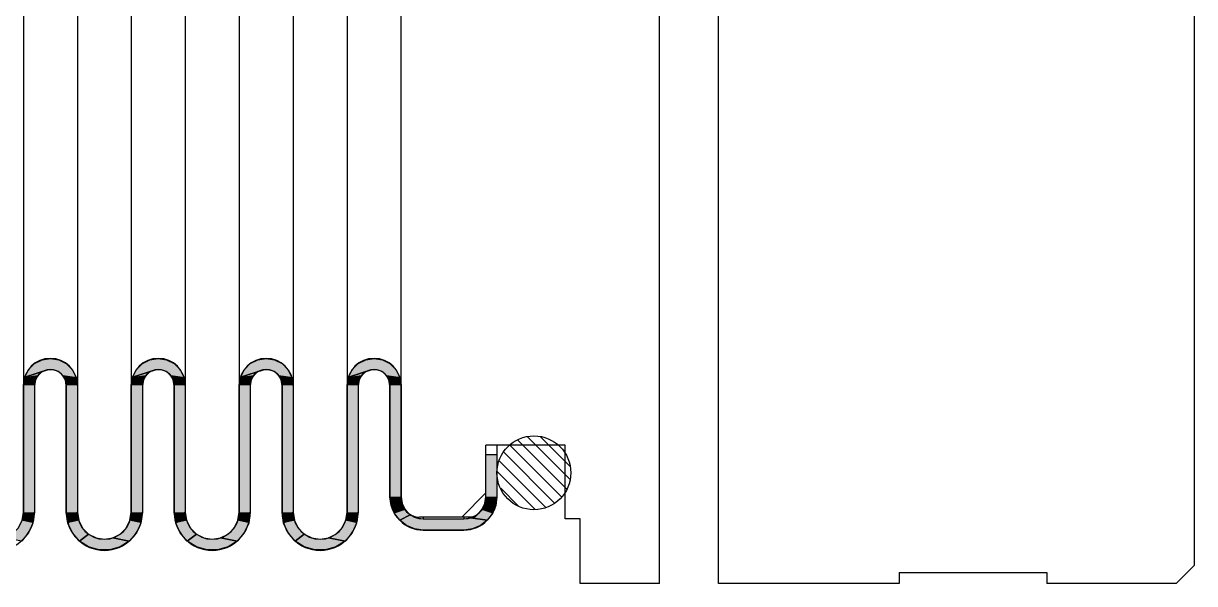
# Model space of a CAD drawing. Header units: millimetres. Extents: x -29 to 3384, y -388 to 1226.
# Drawn here: x 184 to 215.73, y 54.51 to 69.68 of the extents above; entities that cross this region are included whole.
import ezdxf

# ---------------------------------------------------------------- set-up
doc = ezdxf.new("R2010")
doc.units = ezdxf.units.MM

# ---------------------------------------------------------------- blocks, each defined once
blk = doc.blocks.new('*U35')
at = {"color": 2, "linetype": 'Continuous', "extrusion": (0, 0, -1)}
for points in [[(-131.972, 180.432), (-134.014, 180.109), (-131.649, 180.109)], [(-132.38, 180.64), (-133.69, 180.432), (-131.972, 180.432)], [(-133.69, 180.432), (-134.014, 180.109), (-131.972, 180.432)], [(-132.831, 180.711), (-133.283, 180.64), (-132.38, 180.64)], [(-133.283, 180.64), (-133.69, 180.432), (-132.38, 180.64)], [(-131.649, 180.109), (-132.682, 180.098), (-131.441, 179.701)], [(-134.014, 180.109), (-132.682, 180.098), (-131.649, 180.109)], [(-134.014, 180.109), (-132.981, 180.098), (-132.682, 180.098)], [(-134.014, 180.109), (-134.221, 179.701), (-132.981, 180.098)], [(-132.981, 180.098), (-134.221, 179.701), (-133.262, 179.996)], [(-133.262, 179.996), (-134.221, 179.701), (-133.491, 179.804)], [(-133.491, 179.804), (-134.221, 179.701), (-133.641, 179.544)], [(-134.221, 179.701), (-134.293, 179.25), (-133.641, 179.544)], [(-133.641, 179.544), (-134.293, 179.25), (-133.693, 179.25)], [(-133.693, 179.25), (-134.293, 172.373), (-133.693, 172.373)], [(-134.293, 179.25), (-134.293, 172.373), (-133.693, 179.25)], [(-134.293, 172.373), (-133.776, 171.792), (-133.693, 172.373)]]:
    blk.add_solid(points, dxfattribs=at)
blk = doc.blocks.new('*U36')
at = {"color": 2, "linetype": 'Continuous', "extrusion": (0, 0, -1)}
for points in [[(-137.818, 180.432), (-139.86, 180.109), (-137.495, 180.109)], [(-138.226, 180.64), (-139.537, 180.432), (-137.818, 180.432)], [(-139.537, 180.432), (-139.86, 180.109), (-137.818, 180.432)], [(-138.677, 180.711), (-139.129, 180.64), (-138.226, 180.64)], [(-139.129, 180.64), (-139.537, 180.432), (-138.226, 180.64)], [(-137.495, 180.109), (-138.528, 180.098), (-137.287, 179.701)], [(-139.86, 180.109), (-138.528, 180.098), (-137.495, 180.109)], [(-139.86, 180.109), (-138.827, 180.098), (-138.528, 180.098)], [(-139.86, 180.109), (-140.067, 179.701), (-138.827, 180.098)], [(-138.827, 180.098), (-140.067, 179.701), (-139.108, 179.996)], [(-139.108, 179.996), (-140.067, 179.701), (-139.337, 179.804)], [(-139.337, 179.804), (-140.067, 179.701), (-139.487, 179.544)], [(-140.067, 179.701), (-140.139, 179.25), (-139.487, 179.544)], [(-139.487, 179.544), (-140.139, 179.25), (-139.539, 179.25)], [(-139.539, 179.25), (-140.139, 172.373), (-139.539, 172.373)], [(-140.139, 179.25), (-140.139, 172.373), (-139.539, 179.25)], [(-140.139, 172.373), (-139.623, 171.792), (-139.539, 172.373)]]:
    blk.add_solid(points, dxfattribs=at)
blk = doc.blocks.new('*U37')
at = {"color": 2, "linetype": 'Continuous', "extrusion": (0, 0, -1)}
for points in [[(-143.665, 180.432), (-145.706, 180.109), (-143.341, 180.109)], [(-144.072, 180.64), (-145.383, 180.432), (-143.665, 180.432)], [(-145.383, 180.432), (-145.706, 180.109), (-143.665, 180.432)], [(-144.524, 180.711), (-144.975, 180.64), (-144.072, 180.64)], [(-144.975, 180.64), (-145.383, 180.432), (-144.072, 180.64)], [(-143.341, 180.109), (-144.374, 180.098), (-143.134, 179.701)], [(-145.706, 180.109), (-144.374, 180.098), (-143.341, 180.109)], [(-145.706, 180.109), (-144.673, 180.098), (-144.374, 180.098)], [(-145.706, 180.109), (-145.914, 179.701), (-144.673, 180.098)], [(-144.673, 180.098), (-145.914, 179.701), (-144.954, 179.996)], [(-144.954, 179.996), (-145.914, 179.701), (-145.184, 179.804)], [(-145.184, 179.804), (-145.914, 179.701), (-145.333, 179.544)], [(-145.914, 179.701), (-145.985, 179.25), (-145.333, 179.544)], [(-145.333, 179.544), (-145.985, 179.25), (-145.385, 179.25)], [(-145.385, 179.25), (-145.985, 172.373), (-145.385, 172.373)], [(-145.985, 179.25), (-145.985, 172.373), (-145.385, 179.25)], [(-145.985, 172.373), (-145.469, 171.792), (-145.385, 172.373)]]:
    blk.add_solid(points, dxfattribs=at)
blk = doc.blocks.new('*U38')
at = {"color": 2, "linetype": 'Continuous', "extrusion": (0, 0, -1)}
for points in [[(-149.511, 180.432), (-151.552, 180.109), (-149.187, 180.109)], [(-149.918, 180.64), (-151.229, 180.432), (-149.511, 180.432)], [(-151.229, 180.432), (-151.552, 180.109), (-149.511, 180.432)], [(-150.37, 180.711), (-150.821, 180.64), (-149.918, 180.64)], [(-150.821, 180.64), (-151.229, 180.432), (-149.918, 180.64)], [(-149.187, 180.109), (-150.22, 180.098), (-148.98, 179.701)], [(-151.552, 180.109), (-150.22, 180.098), (-149.187, 180.109)], [(-151.552, 180.109), (-150.519, 180.098), (-150.22, 180.098)], [(-151.552, 180.109), (-151.76, 179.701), (-150.519, 180.098)], [(-150.519, 180.098), (-151.76, 179.701), (-150.801, 179.996)], [(-150.801, 179.996), (-151.76, 179.701), (-151.03, 179.804)], [(-151.03, 179.804), (-151.76, 179.701), (-151.179, 179.544)], [(-151.76, 179.701), (-151.831, 179.25), (-151.179, 179.544)], [(-151.179, 179.544), (-151.831, 179.25), (-151.231, 179.25)], [(-151.231, 179.25), (-151.831, 173.211), (-151.231, 173.211)], [(-151.831, 179.25), (-151.831, 173.211), (-151.231, 179.25)], [(-151.831, 173.211), (-151.293, 172.745), (-151.231, 173.211)]]:
    blk.add_solid(points, dxfattribs=at)
blk = doc.blocks.new('*U42')
at = {"color": 2, "linetype": 'Continuous', "extrusion": (0, 0, -1)}
for points in [[(-131.441, 179.701), (-132.022, 179.544), (-131.37, 179.25)], [(-132.682, 180.098), (-132.401, 179.996), (-131.441, 179.701)], [(-132.401, 179.996), (-132.171, 179.804), (-131.441, 179.701)], [(-132.171, 179.804), (-132.022, 179.544), (-131.441, 179.701)], [(-132.022, 179.544), (-131.97, 179.25), (-131.37, 179.25)], [(-131.37, 179.25), (-131.97, 172.373), (-131.37, 172.373)], [(-131.97, 179.25), (-131.97, 172.373), (-131.37, 179.25)], [(-131.37, 172.373), (-131.886, 171.792), (-131.298, 171.921)], [(-131.97, 172.373), (-131.886, 171.792), (-131.37, 172.373)], [(-131.091, 171.514), (-131.643, 171.258), (-130.767, 171.19)], [(-131.298, 171.921), (-131.886, 171.792), (-131.091, 171.514)], [(-131.886, 171.792), (-131.643, 171.258), (-131.091, 171.514)], [(-130.767, 171.19), (-131.258, 170.815), (-130.36, 170.983)], [(-131.643, 171.258), (-131.258, 170.815), (-130.767, 171.19)]]:
    blk.add_solid(points, dxfattribs=at)
blk = doc.blocks.new('*U43')
at = {"color": 2, "linetype": 'Continuous', "extrusion": (0, 0, -1)}
for points in [[(-137.287, 179.701), (-137.868, 179.544), (-137.216, 179.25)], [(-138.528, 180.098), (-138.247, 179.996), (-137.287, 179.701)], [(-138.247, 179.996), (-138.018, 179.804), (-137.287, 179.701)], [(-138.018, 179.804), (-137.868, 179.544), (-137.287, 179.701)], [(-137.868, 179.544), (-137.816, 179.25), (-137.216, 179.25)], [(-137.216, 179.25), (-137.816, 172.373), (-137.216, 172.373)], [(-137.816, 179.25), (-137.816, 172.373), (-137.216, 179.25)], [(-137.216, 172.373), (-137.732, 171.792), (-137.144, 171.921)], [(-137.816, 172.373), (-137.732, 171.792), (-137.216, 172.373)], [(-136.937, 171.514), (-137.489, 171.258), (-136.613, 171.19)], [(-137.144, 171.921), (-137.732, 171.792), (-136.937, 171.514)], [(-137.732, 171.792), (-137.489, 171.258), (-136.937, 171.514)], [(-136.613, 171.19), (-137.104, 170.815), (-136.206, 170.983)], [(-137.489, 171.258), (-137.104, 170.815), (-136.613, 171.19)]]:
    blk.add_solid(points, dxfattribs=at)
blk = doc.blocks.new('*U44')
at = {"color": 2, "linetype": 'Continuous', "extrusion": (0, 0, -1)}
for points in [[(-143.134, 179.701), (-143.714, 179.544), (-143.062, 179.25)], [(-144.374, 180.098), (-144.093, 179.996), (-143.134, 179.701)], [(-144.093, 179.996), (-143.864, 179.804), (-143.134, 179.701)], [(-143.864, 179.804), (-143.714, 179.544), (-143.134, 179.701)], [(-143.714, 179.544), (-143.662, 179.25), (-143.062, 179.25)], [(-143.062, 179.25), (-143.662, 172.373), (-143.062, 172.373)], [(-143.662, 179.25), (-143.662, 172.373), (-143.062, 179.25)], [(-143.062, 172.373), (-143.579, 171.792), (-142.991, 171.921)], [(-143.662, 172.373), (-143.579, 171.792), (-143.062, 172.373)], [(-142.783, 171.514), (-143.335, 171.258), (-142.46, 171.19)], [(-142.991, 171.921), (-143.579, 171.792), (-142.783, 171.514)], [(-143.579, 171.792), (-143.335, 171.258), (-142.783, 171.514)], [(-142.46, 171.19), (-142.951, 170.815), (-142.052, 170.983)], [(-143.335, 171.258), (-142.951, 170.815), (-142.46, 171.19)]]:
    blk.add_solid(points, dxfattribs=at)
blk = doc.blocks.new('*U45')
at = {"color": 2, "linetype": 'Continuous', "extrusion": (0, 0, -1)}
for points in [[(-148.98, 179.701), (-149.56, 179.544), (-148.908, 179.25)], [(-150.22, 180.098), (-149.939, 179.996), (-148.98, 179.701)], [(-149.939, 179.996), (-149.71, 179.804), (-148.98, 179.701)], [(-149.71, 179.804), (-149.56, 179.544), (-148.98, 179.701)], [(-149.56, 179.544), (-149.508, 179.25), (-148.908, 179.25)], [(-148.908, 179.25), (-149.508, 172.373), (-148.908, 172.373)], [(-149.508, 179.25), (-149.508, 172.373), (-148.908, 179.25)], [(-148.908, 172.373), (-149.425, 171.792), (-148.837, 171.921)], [(-149.508, 172.373), (-149.425, 171.792), (-148.908, 172.373)], [(-148.629, 171.514), (-149.181, 171.258), (-148.306, 171.19)], [(-148.837, 171.921), (-149.425, 171.792), (-148.629, 171.514)], [(-149.425, 171.792), (-149.181, 171.258), (-148.629, 171.514)], [(-148.306, 171.19), (-148.797, 170.815), (-147.898, 170.983)], [(-149.181, 171.258), (-148.797, 170.815), (-148.306, 171.19)]]:
    blk.add_solid(points, dxfattribs=at)
blk = doc.blocks.new('*U47')
at = {"color": 2, "linetype": 'Continuous', "extrusion": (0, 0, -1)}
for points in [[(-157.031, 173.211), (-156.431, 175.511), (-157.031, 175.511)], [(-156.431, 175.511), (-157.031, 173.211), (-156.431, 173.211)], [(-156.373, 172.84), (-156.97, 172.745), (-156.202, 172.506)], [(-156.97, 172.745), (-156.79, 172.311), (-156.202, 172.506)], [(-156.431, 173.211), (-156.97, 172.745), (-156.373, 172.84)], [(-157.031, 173.211), (-156.97, 172.745), (-156.431, 173.211)], [(-155.937, 172.24), (-156.504, 171.939), (-155.602, 172.07)], [(-156.202, 172.506), (-156.79, 172.311), (-155.937, 172.24)], [(-156.79, 172.311), (-156.504, 171.939), (-155.937, 172.24)]]:
    blk.add_solid(points, dxfattribs=at)
blk = doc.blocks.new('*U49')
at = {"color": 2, "linetype": 'Continuous', "extrusion": (0, 0, -1)}
for points in [[(-151.831, 173.211), (-151.89, 172.84), (-151.293, 172.745)], [(-151.89, 172.84), (-152.061, 172.506), (-151.293, 172.745)], [(-151.293, 172.745), (-152.061, 172.506), (-151.472, 172.311)], [(-152.061, 172.506), (-152.326, 172.24), (-151.472, 172.311)], [(-151.472, 172.311), (-152.326, 172.24), (-151.759, 171.939)]]:
    blk.add_solid(points, dxfattribs=at)
blk = doc.blocks.new('*U51')
at = {"color": 2, "linetype": 'Continuous', "extrusion": (0, 0, -1)}
for points in [[(-152.326, 172.24), (-152.661, 172.07), (-151.759, 171.939)], [(-152.661, 172.07), (-153.031, 172.011), (-151.759, 171.939)], [(-155.231, 172.011), (-156.504, 171.939), (-151.759, 171.939)], [(-151.759, 171.939), (-153.031, 172.011), (-155.231, 172.011)], [(-155.602, 172.07), (-156.504, 171.939), (-155.231, 172.011)], [(-151.759, 171.939), (-156.131, 171.652), (-152.131, 171.652)], [(-156.504, 171.939), (-156.131, 171.652), (-151.759, 171.939)], [(-152.131, 171.652), (-155.697, 171.473), (-152.565, 171.473)], [(-156.131, 171.652), (-155.697, 171.473), (-152.131, 171.652)], [(-152.565, 171.473), (-155.231, 171.411), (-153.031, 171.411)], [(-155.697, 171.473), (-155.231, 171.411), (-152.565, 171.473)]]:
    blk.add_solid(points, dxfattribs=at)
blk = doc.blocks.new('*U55')
at = {"color": 2, "linetype": 'Continuous', "extrusion": (0, 0, -1)}
for points in [[(-134.293, 172.373), (-134.364, 171.921), (-133.776, 171.792)], [(-134.364, 171.921), (-134.572, 171.514), (-133.776, 171.792)], [(-133.776, 171.792), (-134.572, 171.514), (-134.02, 171.258)], [(-134.572, 171.514), (-134.895, 171.19), (-134.02, 171.258)], [(-134.02, 171.258), (-134.895, 171.19), (-134.404, 170.815)]]:
    blk.add_solid(points, dxfattribs=at)
blk = doc.blocks.new('*U56')
at = {"color": 2, "linetype": 'Continuous', "extrusion": (0, 0, -1)}
for points in [[(-140.139, 172.373), (-140.211, 171.921), (-139.623, 171.792)], [(-140.211, 171.921), (-140.418, 171.514), (-139.623, 171.792)], [(-139.623, 171.792), (-140.418, 171.514), (-139.866, 171.258)], [(-140.418, 171.514), (-140.741, 171.19), (-139.866, 171.258)], [(-139.866, 171.258), (-140.741, 171.19), (-140.251, 170.815)]]:
    blk.add_solid(points, dxfattribs=at)
blk = doc.blocks.new('*U57')
at = {"color": 2, "linetype": 'Continuous', "extrusion": (0, 0, -1)}
for points in [[(-145.985, 172.373), (-146.057, 171.921), (-145.469, 171.792)], [(-146.057, 171.921), (-146.264, 171.514), (-145.469, 171.792)], [(-145.469, 171.792), (-146.264, 171.514), (-145.712, 171.258)], [(-146.264, 171.514), (-146.588, 171.19), (-145.712, 171.258)], [(-145.712, 171.258), (-146.588, 171.19), (-146.097, 170.815)]]:
    blk.add_solid(points, dxfattribs=at)
blk = doc.blocks.new('*U61')
at = {"color": 2, "linetype": 'Continuous', "extrusion": (0, 0, -1)}
for points in [[(-134.895, 171.19), (-135.303, 170.983), (-134.404, 170.815)], [(-135.303, 170.983), (-135.754, 170.911), (-134.404, 170.815)], [(-135.754, 170.911), (-137.104, 170.815), (-134.404, 170.815)], [(-134.404, 170.815), (-136.611, 170.498), (-134.898, 170.498)], [(-137.104, 170.815), (-136.611, 170.498), (-134.404, 170.815)], [(-136.206, 170.983), (-137.104, 170.815), (-135.754, 170.911)], [(-134.898, 170.498), (-136.048, 170.332), (-135.461, 170.332)], [(-136.611, 170.498), (-136.048, 170.332), (-134.898, 170.498)]]:
    blk.add_solid(points, dxfattribs=at)
blk = doc.blocks.new('*U62')
at = {"color": 2, "linetype": 'Continuous', "extrusion": (0, 0, -1)}
for points in [[(-140.741, 171.19), (-141.149, 170.983), (-140.251, 170.815)], [(-141.149, 170.983), (-141.601, 170.911), (-140.251, 170.815)], [(-141.601, 170.911), (-142.951, 170.815), (-140.251, 170.815)], [(-140.251, 170.815), (-142.457, 170.498), (-140.744, 170.498)], [(-142.951, 170.815), (-142.457, 170.498), (-140.251, 170.815)], [(-142.052, 170.983), (-142.951, 170.815), (-141.601, 170.911)], [(-140.744, 170.498), (-141.894, 170.332), (-141.307, 170.332)], [(-142.457, 170.498), (-141.894, 170.332), (-140.744, 170.498)]]:
    blk.add_solid(points, dxfattribs=at)
blk = doc.blocks.new('*U63')
at = {"color": 2, "linetype": 'Continuous', "extrusion": (0, 0, -1)}
for points in [[(-146.588, 171.19), (-146.995, 170.983), (-146.097, 170.815)], [(-146.995, 170.983), (-147.447, 170.911), (-146.097, 170.815)], [(-147.447, 170.911), (-148.797, 170.815), (-146.097, 170.815)], [(-146.097, 170.815), (-148.303, 170.498), (-146.59, 170.498)], [(-148.797, 170.815), (-148.303, 170.498), (-146.097, 170.815)], [(-147.898, 170.983), (-148.797, 170.815), (-147.447, 170.911)], [(-146.59, 170.498), (-147.74, 170.332), (-147.153, 170.332)], [(-148.303, 170.498), (-147.74, 170.332), (-146.59, 170.498)]]:
    blk.add_solid(points, dxfattribs=at)

msp = doc.modelspace()

# ---------------------------------------------------------------- linework, layer by layer
at = {"linetype": 'Continuous'}
for p, q in [((201.22773, 54.50698), (201.22773, 94.50698)), ((202.82773, 54.50698), (202.82773, 94.49097)), ((215.72773, 55.00698), (215.72773, 93.99056)), ((183.99696, 92.57621), (183.99696, 56.43775)), ((185.4585, 92.57621), (185.4585, 56.43775)), ((186.92004, 92.57621), (186.92004, 56.43775)), ((188.38158, 92.57621), (188.38158, 56.43775)), ((189.84312, 92.57621), (189.84312, 56.43775)), ((191.30466, 92.57621), (191.30466, 56.43775)), ((192.76619, 92.57621), (192.76619, 56.43775)), ((194.22773, 56.80698), (194.22773, 92.20698)), ((183.99696, 59.87621), (184.03273, 60.10203)), ((186.92004, 59.87621), (186.95581, 60.10203)), ((189.84312, 59.87621), (189.87888, 60.10203)), ((192.76619, 59.87621), (192.80196, 60.10203)), ((184.29696, 59.87621), (184.29696, 56.43775)), ((185.1585, 59.87621), (185.1585, 56.43775)), ((187.22004, 59.87621), (187.22004, 56.43775)), ((188.08158, 59.87621), (188.08158, 56.43775)), ((190.14312, 59.87621), (190.14312, 56.43775)), ((191.00466, 59.87621), (191.00466, 56.43775)), ((193.06619, 59.87621), (193.06619, 56.43775)), ((193.92773, 59.87621), (193.92773, 56.85698)), ((198.71814, 57.06583), (197.38659, 58.39738)), ((198.80479, 57.33273), (197.65348, 58.48404)), ((198.80403, 57.68705), (198.0078, 58.48327)), ((198.67773, 58.25698), (196.52773, 58.25698)), ((196.52773, 56.60698), (196.52773, 58.25698)), ((196.82773, 58.25698), (196.82773, 56.85698)), ((198.38894, 56.68792), (197.00867, 58.06819)), ((198.57639, 56.85402), (197.17478, 58.25564)), ((198.67773, 56.25698), (198.67773, 58.25698)), ((196.52773, 58.00698), (196.82773, 58.00698)), ((198.15422, 56.56908), (196.88984, 57.83347)), ((197.8587, 56.51105), (196.83181, 57.53794)), ((194.22773, 56.85698), (194.2571, 56.67157)), ((195.87344, 56.30698), (196.52773, 56.96127)), ((197.40885, 56.60735), (196.92811, 57.08809)), ((196.52773, 56.60698), (196.22773, 56.30698)), ((185.4585, 56.43775), (185.49427, 56.21193)), ((188.38158, 56.43775), (188.41735, 56.21193)), ((191.30466, 56.43775), (191.34042, 56.21193)), ((196.22773, 56.30698), (194.72773, 56.30698)), ((194.82773, 56.30698), (194.82773, 56.25698)), ((194.82773, 56.25698), (195.92773, 56.25698)), ((195.92773, 56.30698), (195.92773, 56.25698)), ((195.92773, 56.25698), (196.11314, 56.28634)), ((199.07773, 56.25698), (198.67773, 56.25698)), ((199.07773, 54.50698), (199.07773, 56.25698)), ((194.82773, 55.95698), (195.92773, 55.95698)), ((186.18927, 55.70698), (186.41509, 55.74274)), ((189.11235, 55.70698), (189.33817, 55.74274)), ((192.03543, 55.70698), (192.26125, 55.74274)), ((215.72773, 55.00698), (215.22773, 54.50698)), ((207.72773, 54.80698), (207.72773, 54.50698)), ((207.72773, 54.80698), (211.72773, 54.80698)), ((211.72773, 54.80698), (211.72773, 54.50698)), ((201.22773, 54.50698), (199.07773, 54.50698)), ((207.72773, 54.50698), (202.82773, 54.50698)), ((207.72773, 54.50698), (202.82773, 54.50698)), ((215.22773, 54.50698), (211.72773, 54.50698))]:
    msp.add_line(p, q, dxfattribs=at)
for points in [[(184.72773, 60.60698), (184.95355, 60.57121), (185.15727, 60.46741), (185.31894, 60.30574), (185.42274, 60.10203), (185.4585, 59.87621), (185.4585, 56.43775), (185.20026, 56.14735), (185.1585, 56.43775), (185.1585, 59.87621), (185.13252, 60.02354), (185.05772, 60.1531), (184.94312, 60.24927), (184.80254, 60.30043), (184.65293, 60.30043), (184.03273, 60.10203), (184.13653, 60.30574), (184.2982, 60.46741), (184.50191, 60.57121), (184.72773, 60.60698)], [(185.1585, 59.87621), (185.13252, 60.02354), (185.05772, 60.1531), (184.94312, 60.24927), (184.80254, 60.30043), (184.65293, 60.30043), (184.03273, 60.10203), (184.13653, 60.30574), (184.2982, 60.46741), (184.50191, 60.57121), (184.72773, 60.60698)], [(184.72773, 60.60698), (184.95355, 60.57121), (185.15727, 60.46741), (185.31894, 60.30574), (185.42274, 60.10203), (185.4585, 59.87621)], [(187.65081, 60.60698), (187.87663, 60.57121), (188.08035, 60.46741), (188.24202, 60.30574), (188.34581, 60.10203), (188.38158, 59.87621), (188.38158, 56.43775), (188.12333, 56.14735), (188.08158, 56.43775), (188.08158, 59.87621), (188.0556, 60.02354), (187.9808, 60.1531), (187.86619, 60.24927), (187.72561, 60.30043), (187.57601, 60.30043), (186.95581, 60.10203), (187.05961, 60.30574), (187.22127, 60.46741), (187.42499, 60.57121), (187.65081, 60.60698)], [(188.08158, 59.87621), (188.0556, 60.02354), (187.9808, 60.1531), (187.86619, 60.24927), (187.72561, 60.30043), (187.57601, 60.30043), (186.95581, 60.10203), (187.05961, 60.30574), (187.22127, 60.46741), (187.42499, 60.57121), (187.65081, 60.60698)], [(187.65081, 60.60698), (187.87663, 60.57121), (188.08035, 60.46741), (188.24202, 60.30574), (188.34581, 60.10203), (188.38158, 59.87621)], [(190.57389, 60.60698), (190.79971, 60.57121), (191.00342, 60.46741), (191.16509, 60.30574), (191.26889, 60.10203), (191.30466, 59.87621), (191.30466, 56.43775), (191.04641, 56.14735), (191.00466, 56.43775), (191.00466, 59.87621), (190.97868, 60.02354), (190.90388, 60.1531), (190.78927, 60.24927), (190.64869, 60.30043), (190.49908, 60.30043), (189.87888, 60.10203), (189.98268, 60.30574), (190.14435, 60.46741), (190.34807, 60.57121), (190.57389, 60.60698)], [(191.00466, 59.87621), (190.97868, 60.02354), (190.90388, 60.1531), (190.78927, 60.24927), (190.64869, 60.30043), (190.49908, 60.30043), (189.87888, 60.10203), (189.98268, 60.30574), (190.14435, 60.46741), (190.34807, 60.57121), (190.57389, 60.60698)], [(190.57389, 60.60698), (190.79971, 60.57121), (191.00342, 60.46741), (191.16509, 60.30574), (191.26889, 60.10203), (191.30466, 59.87621)], [(193.49696, 60.60698), (193.72278, 60.57121), (193.9265, 60.46741), (194.08817, 60.30574), (194.19197, 60.10203), (194.22773, 59.87621), (194.22773, 56.85698), (193.9584, 56.62404), (193.92773, 56.85698), (193.92773, 59.87621), (193.90175, 60.02354), (193.82695, 60.1531), (193.71235, 60.24927), (193.57177, 60.30043), (193.42216, 60.30043), (192.80196, 60.10203), (192.90576, 60.30574), (193.06743, 60.46741), (193.27114, 60.57121), (193.49696, 60.60698)], [(193.92773, 59.87621), (193.90175, 60.02354), (193.82695, 60.1531), (193.71235, 60.24927), (193.57177, 60.30043), (193.42216, 60.30043), (192.80196, 60.10203), (192.90576, 60.30574), (193.06743, 60.46741), (193.27114, 60.57121), (193.49696, 60.60698)], [(193.49696, 60.60698), (193.72278, 60.57121), (193.9265, 60.46741), (194.08817, 60.30574), (194.19197, 60.10203), (194.22773, 59.87621)], [(184.39774, 60.1531), (184.32294, 60.02354), (184.29696, 59.87621), (184.29696, 56.43775), (184.25521, 56.14735), (184.13333, 55.88047), (183.94121, 55.65874), (183.49202, 55.74274), (183.69573, 55.84654), (183.8574, 56.00821), (183.9612, 56.21193), (183.99696, 56.43775), (183.99696, 59.87621), (184.03273, 60.10203), (184.65293, 60.30043), (184.51235, 60.24927), (184.39774, 60.1531)], [(184.65293, 60.30043), (184.51235, 60.24927), (184.39774, 60.1531)], [(187.32082, 60.1531), (187.24602, 60.02354), (187.22004, 59.87621), (187.22004, 56.43775), (187.17829, 56.14735), (187.05641, 55.88047), (186.86428, 55.65874), (186.41509, 55.74274), (186.61881, 55.84654), (186.78048, 56.00821), (186.88427, 56.21193), (186.92004, 56.43775), (186.92004, 59.87621), (186.95581, 60.10203), (187.57601, 60.30043), (187.43543, 60.24927), (187.32082, 60.1531)], [(187.57601, 60.30043), (187.43543, 60.24927), (187.32082, 60.1531)], [(190.2439, 60.1531), (190.1691, 60.02354), (190.14312, 59.87621), (190.14312, 56.43775), (190.10136, 56.14735), (189.97949, 55.88047), (189.78736, 55.65874), (189.33817, 55.74274), (189.54188, 55.84654), (189.70355, 56.00821), (189.80735, 56.21193), (189.84312, 56.43775), (189.84312, 59.87621), (189.87888, 60.10203), (190.49908, 60.30043), (190.3585, 60.24927), (190.2439, 60.1531)], [(190.49908, 60.30043), (190.3585, 60.24927), (190.2439, 60.1531)], [(193.16698, 60.1531), (193.09217, 60.02354), (193.06619, 59.87621), (193.06619, 56.43775), (193.02444, 56.14735), (192.90256, 55.88047), (192.71044, 55.65874), (192.26125, 55.74274), (192.46496, 55.84654), (192.62663, 56.00821), (192.73043, 56.21193), (192.76619, 56.43775), (192.76619, 59.87621), (192.80196, 60.10203), (193.42216, 60.30043), (193.28158, 60.24927), (193.16698, 60.1531)], [(193.42216, 60.30043), (193.28158, 60.24927), (193.16698, 60.1531)], [(184.39774, 60.1531), (184.32294, 60.02354), (184.29696, 59.87621)], [(187.32082, 60.1531), (187.24602, 60.02354), (187.22004, 59.87621)], [(190.2439, 60.1531), (190.1691, 60.02354), (190.14312, 59.87621)], [(193.16698, 60.1531), (193.09217, 60.02354), (193.06619, 59.87621)], [(196.52773, 56.85698), (196.52773, 58.00698), (196.82773, 58.00698), (196.82773, 56.85698), (196.79707, 56.62404), (196.70716, 56.40698), (196.56413, 56.22058), (196.11314, 56.28634), (196.2804, 56.37157), (196.41314, 56.50431), (196.49837, 56.67157), (196.52773, 56.85698)], [(194.22773, 56.85698), (193.9584, 56.62404), (193.92773, 56.85698)], [(194.2571, 56.67157), (194.34232, 56.50431), (194.47506, 56.37157), (194.19134, 56.22058), (194.04831, 56.40698), (193.9584, 56.62404), (194.22773, 56.85698), (194.2571, 56.67157)], [(196.82773, 56.85698), (196.79707, 56.62404), (196.70716, 56.40698), (196.56413, 56.22058), (196.11314, 56.28634), (196.2804, 56.37157), (196.41314, 56.50431), (196.49837, 56.67157), (196.52773, 56.85698)], [(194.2571, 56.67157), (194.34232, 56.50431), (194.47506, 56.37157), (194.19134, 56.22058), (194.04831, 56.40698), (193.9584, 56.62404)], [(184.29696, 56.43775), (184.25521, 56.14735), (184.13333, 55.88047), (183.94121, 55.65874), (183.49202, 55.74274), (183.69573, 55.84654), (183.8574, 56.00821), (183.9612, 56.21193), (183.99696, 56.43775)], [(185.4585, 56.43775), (185.20026, 56.14735), (185.1585, 56.43775)], [(185.49427, 56.21193), (185.59807, 56.00821), (185.75974, 55.84654), (185.51426, 55.65874), (185.32213, 55.88047), (185.20026, 56.14735), (185.4585, 56.43775), (185.49427, 56.21193)], [(185.49427, 56.21193), (185.59807, 56.00821), (185.75974, 55.84654), (185.51426, 55.65874), (185.32213, 55.88047), (185.20026, 56.14735)], [(187.22004, 56.43775), (187.17829, 56.14735), (187.05641, 55.88047), (186.86428, 55.65874), (186.41509, 55.74274), (186.61881, 55.84654), (186.78048, 56.00821), (186.88427, 56.21193), (186.92004, 56.43775)], [(188.38158, 56.43775), (188.12333, 56.14735), (188.08158, 56.43775)], [(188.41735, 56.21193), (188.52114, 56.00821), (188.68281, 55.84654), (188.43734, 55.65874), (188.24521, 55.88047), (188.12333, 56.14735), (188.38158, 56.43775), (188.41735, 56.21193)], [(188.41735, 56.21193), (188.52114, 56.00821), (188.68281, 55.84654), (188.43734, 55.65874), (188.24521, 55.88047), (188.12333, 56.14735)], [(190.14312, 56.43775), (190.10136, 56.14735), (189.97949, 55.88047), (189.78736, 55.65874), (189.33817, 55.74274), (189.54188, 55.84654), (189.70355, 56.00821), (189.80735, 56.21193), (189.84312, 56.43775)], [(191.30466, 56.43775), (191.04641, 56.14735), (191.00466, 56.43775)], [(191.34042, 56.21193), (191.44422, 56.00821), (191.60589, 55.84654), (191.36042, 55.65874), (191.16829, 55.88047), (191.04641, 56.14735), (191.30466, 56.43775), (191.34042, 56.21193)], [(191.34042, 56.21193), (191.44422, 56.00821), (191.60589, 55.84654), (191.36042, 55.65874), (191.16829, 55.88047), (191.04641, 56.14735)], [(193.06619, 56.43775), (193.02444, 56.14735), (192.90256, 55.88047), (192.71044, 55.65874), (192.26125, 55.74274), (192.46496, 55.84654), (192.62663, 56.00821), (192.73043, 56.21193), (192.76619, 56.43775)], [(195.92773, 56.25698), (196.11314, 56.28634), (196.56413, 56.22058), (196.37773, 56.07755), (196.16067, 55.98764), (195.92773, 55.95698), (194.82773, 55.95698), (194.5948, 55.98764), (194.37773, 56.07755), (194.19134, 56.22058), (194.47506, 56.37157), (194.64232, 56.28634), (194.82773, 56.25698), (195.92773, 56.25698)], [(194.82773, 55.95698), (194.5948, 55.98764), (194.37773, 56.07755), (194.19134, 56.22058)], [(194.47506, 56.37157), (194.64232, 56.28634), (194.82773, 56.25698)], [(196.56413, 56.22058), (196.37773, 56.07755), (196.16067, 55.98764), (195.92773, 55.95698)], [(186.18927, 55.70698), (186.41509, 55.74274), (186.86428, 55.65874), (186.61747, 55.50013), (186.33597, 55.41747), (186.04258, 55.41747), (185.76107, 55.50013), (185.51426, 55.65874), (185.75974, 55.84654), (185.96345, 55.74274), (186.18927, 55.70698)], [(185.75974, 55.84654), (185.96345, 55.74274), (186.18927, 55.70698)], [(189.11235, 55.70698), (189.33817, 55.74274), (189.78736, 55.65874), (189.54055, 55.50013), (189.25904, 55.41747), (188.96565, 55.41747), (188.68415, 55.50013), (188.43734, 55.65874), (188.68281, 55.84654), (188.88653, 55.74274), (189.11235, 55.70698)], [(188.68281, 55.84654), (188.88653, 55.74274), (189.11235, 55.70698)], [(192.03543, 55.70698), (192.26125, 55.74274), (192.71044, 55.65874), (192.46362, 55.50013), (192.18212, 55.41747), (191.88873, 55.41747), (191.60723, 55.50013), (191.36042, 55.65874), (191.60589, 55.84654), (191.80961, 55.74274), (192.03543, 55.70698)], [(191.60589, 55.84654), (191.80961, 55.74274), (192.03543, 55.70698)], [(186.86428, 55.65874), (186.61747, 55.50013), (186.33597, 55.41747), (186.04258, 55.41747), (185.76107, 55.50013), (185.51426, 55.65874)], [(189.78736, 55.65874), (189.54055, 55.50013), (189.25904, 55.41747), (188.96565, 55.41747), (188.68415, 55.50013), (188.43734, 55.65874)], [(192.71044, 55.65874), (192.46362, 55.50013), (192.18212, 55.41747), (191.88873, 55.41747), (191.60723, 55.50013), (191.36042, 55.65874)]]:
    msp.add_lwpolyline(points, dxfattribs=at)
msp.add_circle((197.82773, 57.50698), 1, dxfattribs=at)
for centre, radius, start, end in [((184.72773, 59.87621), 0.73077, 0, 180), ((187.65081, 59.87621), 0.73077, 0, 180), ((190.57389, 59.87621), 0.73077, 0, 180), ((193.49696, 59.87621), 0.73077, 0, 180), ((184.72773, 59.87621), 0.43077, 0, 180), ((187.65081, 59.87621), 0.43077, 0, 180), ((190.57389, 59.87621), 0.43077, 0, 180), ((193.49696, 59.87621), 0.43077, 0, 180), ((194.82773, 56.85698), 0.9, 180, 270), ((194.82773, 56.85698), 0.6, 180, 270), ((194.72773, 56.80698), 0.5, 180, 270), ((195.92773, 56.85698), 0.6, 270, 0), ((195.92773, 56.85698), 0.9, 270, 0), ((183.26619, 56.43775), 1.03077, 180, 0), ((186.18927, 56.43775), 1.03077, 180, 0), ((186.18927, 56.43775), 0.73077, 180, 0), ((189.11235, 56.43775), 1.03077, 180, 0), ((189.11235, 56.43775), 0.73077, 180, 0), ((192.03543, 56.43775), 1.03077, 180, 0), ((192.03543, 56.43775), 0.73077, 180, 0)]:
    msp.add_arc(centre, radius, start, end, dxfattribs=at)

# ---------------------------------------------------------------- block references
at = {"linetype": 'Continuous', "xscale": 0.5, "yscale": 0.5, "zscale": 0.5}
for name in ['*U35', '*U36', '*U37', '*U38', '*U42', '*U43', '*U44', '*U45', '*U47', '*U49', '*U55', '*U56', '*U57', '*U51', '*U61', '*U62', '*U63']:
    msp.add_blockref(name, (118.31207, -29.74867), dxfattribs=at)

doc.saveas('drawing.dxf')
